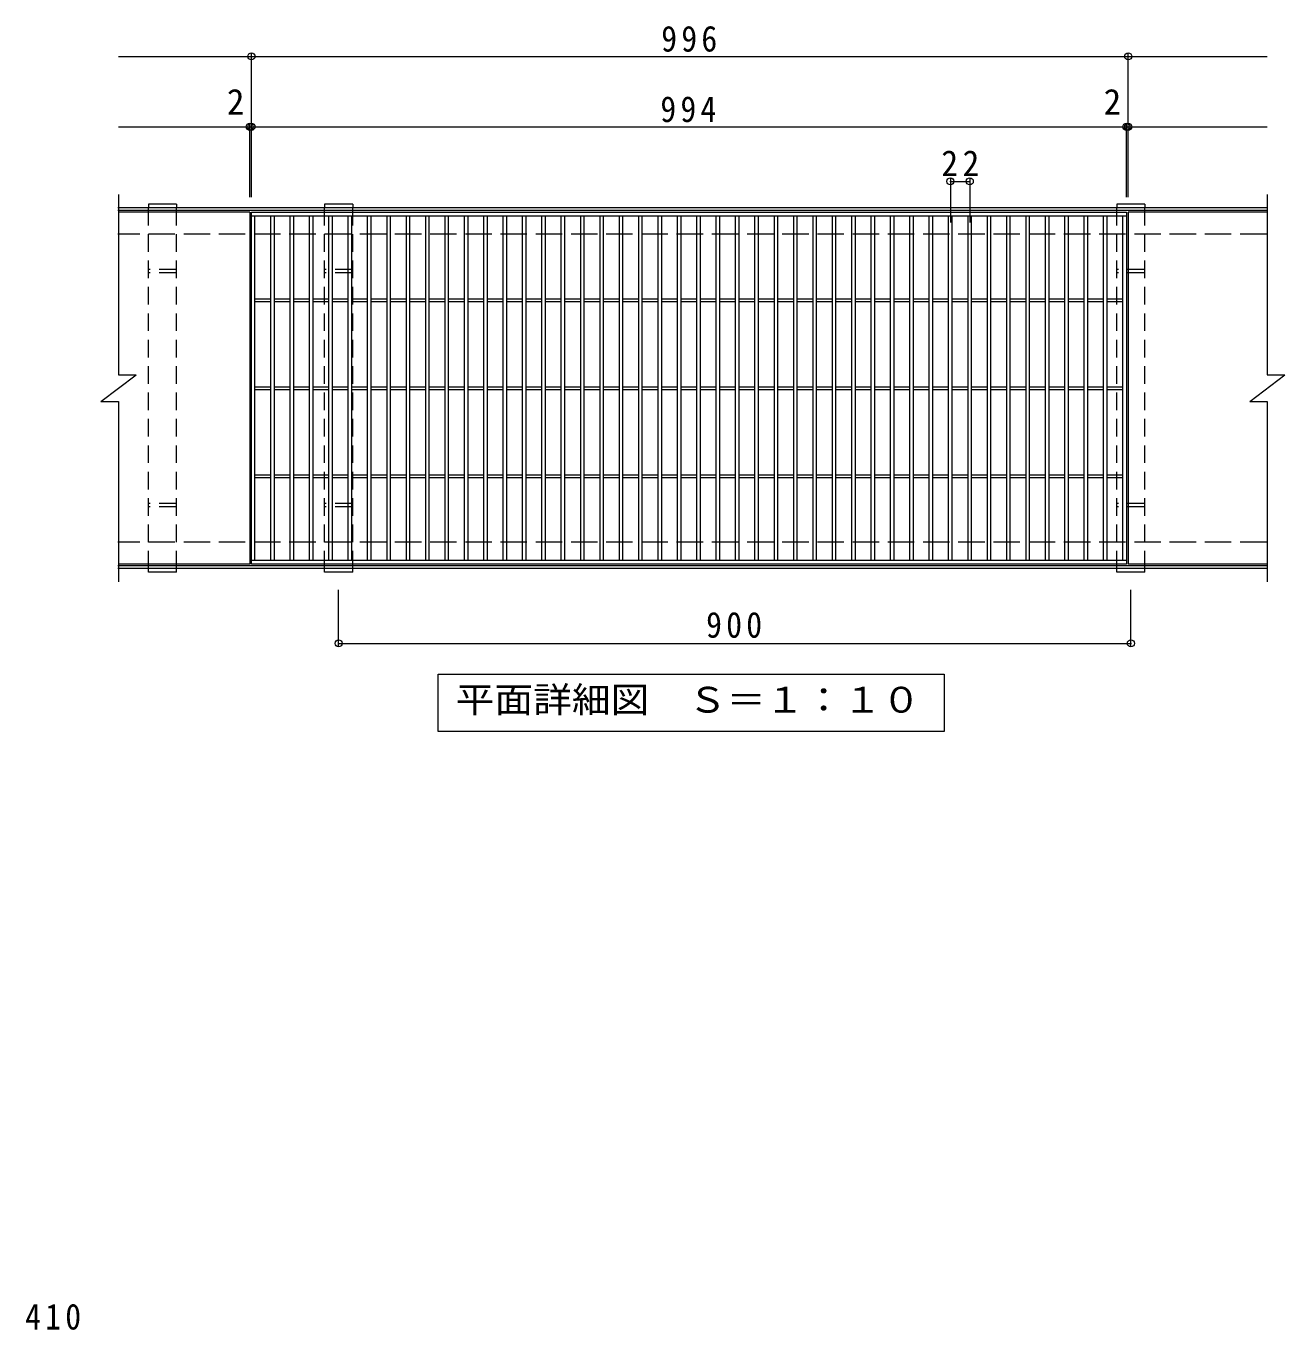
# Model space of a CAD drawing. Units: millimetres on the paper, enlarged 2 times, with parts at other scales. Extents: x -384 to 444, y -387 to 343.
# Drawn here: x -125.3 to 160.7, y 47.1 to 343.4 of the extents above; entities that cross this region are included whole.
import ezdxf
from ezdxf.enums import TextEntityAlignment as Align

# ---------------------------------------------------------------- set-up
doc = ezdxf.new("R2010")
doc.units = ezdxf.units.MM
doc.header["$LTSCALE"] = 2
doc.header["$PDMODE"] = 32
doc.header["$PDSIZE"] = 1.6
doc.linetypes.add('DASHED2', pattern=[3, 2, -1])
doc.linetypes.add('DASHED3', pattern=[4, 3, -1])
for name, color, linetype, lineweight in [('C-1', 2, 'Continuous', 9), ('C-2', 3, 'Continuous', 9), ('C-4', 7, 'Continuous', 9), ('C-5', 7, 'Continuous', 9), ('C-8', 3, 'DASHED2', 9), ('D-4', 7, 'Continuous', 9)]:
    doc.layers.add(name, color=color, linetype=linetype, lineweight=lineweight)
doc.styles.add('ＭＳ ゴシック', font='')
doc.styles.get('ＭＳ ゴシック').set_extended_font_data('MS Gothic')

msp = doc.modelspace()

# ---------------------------------------------------------------- linework, layer by layer
at = {"layer": 'C-1'}
for p, q in [((156.517, 302.14), (-104.483, 302.14)), ((156.517, 301.54), (-104.483, 301.54)), ((156.517, 220.74), (-104.483, 220.74)), ((156.517, 220.14), (-104.483, 220.14))]:
    msp.add_line(p, q, dxfattribs=at)
at = {"layer": 'C-1', "linetype": 'DASHED3'}
for p, q in [((156.517, 296.14), (-104.483, 296.14)), ((156.517, 226.14), (-104.483, 226.14))]:
    msp.add_line(p, q, dxfattribs=at)
at = {"layer": 'C-2'}
for p, q in [((-104.283, 305.14), (-104.283, 264.14)), ((156.717, 305.14), (156.717, 264.14)), ((-74.483, 301.14), (-104.283, 301.14)), ((-74.483, 301.14), (-74.483, 221.14)), ((-74.083, 301.14), (124.717, 301.14)), ((-74.083, 221.14), (-74.083, 301.14)), ((-74.083, 300.34), (124.717, 300.34)), ((-73.283, 221.94), (-73.283, 300.34)), ((-69.683, 221.94), (-69.683, 300.34)), ((-68.883, 221.94), (-68.883, 300.34)), ((-65.283, 221.94), (-65.283, 300.34)), ((-64.483, 221.94), (-64.483, 300.34)), ((-60.883, 221.94), (-60.883, 300.34)), ((-60.083, 221.94), (-60.083, 300.34)), ((-56.483, 221.94), (-56.483, 300.34)), ((-55.683, 221.94), (-55.683, 300.34)), ((-52.083, 221.94), (-52.083, 300.34)), ((-51.283, 221.94), (-51.283, 300.34)), ((-47.683, 221.94), (-47.683, 300.34)), ((-46.883, 221.94), (-46.883, 300.34)), ((-43.283, 221.94), (-43.283, 300.34)), ((-42.483, 221.94), (-42.483, 300.34)), ((-38.883, 221.94), (-38.883, 300.34)), ((-38.083, 221.94), (-38.083, 300.34)), ((-34.483, 221.94), (-34.483, 300.34)), ((-33.683, 221.94), (-33.683, 300.34)), ((-30.083, 221.94), (-30.083, 300.34)), ((-29.283, 221.94), (-29.283, 300.34)), ((-25.683, 221.94), (-25.683, 300.34)), ((-24.883, 221.94), (-24.883, 300.34)), ((-21.283, 221.94), (-21.283, 300.34)), ((-20.483, 221.94), (-20.483, 300.34)), ((-16.883, 221.94), (-16.883, 300.34)), ((-16.083, 221.94), (-16.083, 300.34)), ((-12.483, 221.94), (-12.483, 300.34)), ((-11.683, 221.94), (-11.683, 300.34)), ((-8.083, 221.94), (-8.083, 300.34)), ((-7.283, 221.94), (-7.283, 300.34)), ((-3.683, 221.94), (-3.683, 300.34)), ((-2.883, 221.94), (-2.883, 300.34)), ((0.717, 221.94), (0.717, 300.34)), ((1.517, 221.94), (1.517, 300.34)), ((5.117, 221.94), (5.117, 300.34)), ((5.917, 221.94), (5.917, 300.34)), ((9.517, 221.94), (9.517, 300.34)), ((10.317, 221.94), (10.317, 300.34)), ((13.917, 221.94), (13.917, 300.34)), ((14.717, 221.94), (14.717, 300.34)), ((18.317, 221.94), (18.317, 300.34)), ((19.117, 221.94), (19.117, 300.34)), ((22.717, 221.94), (22.717, 300.34)), ((23.517, 221.94), (23.517, 300.34)), ((27.117, 221.94), (27.117, 300.34)), ((27.917, 221.94), (27.917, 300.34)), ((31.517, 221.94), (31.517, 300.34)), ((32.317, 221.94), (32.317, 300.34)), ((35.917, 221.94), (35.917, 300.34)), ((36.717, 221.94), (36.717, 300.34)), ((40.317, 221.94), (40.317, 300.34)), ((41.117, 221.94), (41.117, 300.34)), ((44.717, 221.94), (44.717, 300.34)), ((45.517, 221.94), (45.517, 300.34)), ((49.117, 221.94), (49.117, 300.34)), ((49.917, 221.94), (49.917, 300.34)), ((53.517, 221.94), (53.517, 300.34)), ((54.317, 221.94), (54.317, 300.34)), ((57.917, 221.94), (57.917, 300.34)), ((58.717, 221.94), (58.717, 300.34)), ((62.317, 221.94), (62.317, 300.34)), ((63.117, 221.94), (63.117, 300.34)), ((66.717, 221.94), (66.717, 300.34)), ((67.517, 221.94), (67.517, 300.34)), ((71.117, 221.94), (71.117, 300.34)), ((71.917, 221.94), (71.917, 300.34)), ((75.517, 221.94), (75.517, 300.34)), ((76.317, 221.94), (76.317, 300.34)), ((79.917, 221.94), (79.917, 300.34)), ((80.717, 221.94), (80.717, 300.34)), ((84.317, 221.94), (84.317, 300.34)), ((85.117, 221.94), (85.117, 300.34)), ((88.717, 221.94), (88.717, 300.34)), ((89.517, 221.94), (89.517, 300.34)), ((93.117, 221.94), (93.117, 300.34)), ((93.917, 221.94), (93.917, 300.34)), ((97.517, 221.94), (97.517, 300.34)), ((98.317, 221.94), (98.317, 300.34)), ((101.917, 221.94), (101.917, 300.34)), ((102.717, 221.94), (102.717, 300.34)), ((106.317, 221.94), (106.317, 300.34)), ((107.117, 221.94), (107.117, 300.34)), ((110.717, 221.94), (110.717, 300.34)), ((111.517, 221.94), (111.517, 300.34)), ((115.117, 221.94), (115.117, 300.34)), ((115.917, 221.94), (115.917, 300.34)), ((119.517, 221.94), (119.517, 300.34)), ((120.317, 221.94), (120.317, 300.34)), ((123.917, 221.94), (123.917, 300.34)), ((124.717, 301.14), (124.717, 221.14)), ((125.117, 301.14), (125.117, 221.14)), ((156.717, 301.14), (125.117, 301.14)), ((-73.283, 281.44), (-69.683, 281.44)), ((-73.283, 280.84), (-69.683, 280.84)), ((-68.883, 281.44), (-65.283, 281.44)), ((-68.883, 280.84), (-65.283, 280.84)), ((-64.483, 281.44), (-60.883, 281.44)), ((-64.483, 280.84), (-60.883, 280.84)), ((-60.083, 281.44), (-56.483, 281.44)), ((-60.083, 280.84), (-56.483, 280.84)), ((-55.683, 281.44), (-52.083, 281.44)), ((-55.683, 280.84), (-52.083, 280.84)), ((-51.283, 281.44), (-47.683, 281.44)), ((-51.283, 280.84), (-47.683, 280.84)), ((-46.883, 281.44), (-43.283, 281.44)), ((-46.883, 280.84), (-43.283, 280.84)), ((-42.483, 281.44), (-38.883, 281.44)), ((-42.483, 280.84), (-38.883, 280.84)), ((-38.083, 281.44), (-34.483, 281.44)), ((-38.083, 280.84), (-34.483, 280.84)), ((-33.683, 281.44), (-30.083, 281.44)), ((-33.683, 280.84), (-30.083, 280.84)), ((-29.283, 281.44), (-25.683, 281.44)), ((-29.283, 280.84), (-25.683, 280.84)), ((-24.883, 281.44), (-21.283, 281.44)), ((-24.883, 280.84), (-21.283, 280.84)), ((-20.483, 281.44), (-16.883, 281.44)), ((-20.483, 280.84), (-16.883, 280.84)), ((-16.083, 281.44), (-12.483, 281.44)), ((-16.083, 280.84), (-12.483, 280.84)), ((-11.683, 281.44), (-8.083, 281.44)), ((-11.683, 280.84), (-8.083, 280.84)), ((-7.283, 281.44), (-3.683, 281.44)), ((-7.283, 280.84), (-3.683, 280.84)), ((-2.883, 281.44), (0.717, 281.44)), ((-2.883, 280.84), (0.717, 280.84)), ((1.517, 281.44), (5.117, 281.44)), ((1.517, 280.84), (5.117, 280.84)), ((5.917, 281.44), (9.517, 281.44)), ((5.917, 280.84), (9.517, 280.84)), ((10.317, 281.44), (13.917, 281.44)), ((10.317, 280.84), (13.917, 280.84)), ((14.717, 281.44), (18.317, 281.44)), ((14.717, 280.84), (18.317, 280.84)), ((19.117, 281.44), (22.717, 281.44)), ((19.117, 280.84), (22.717, 280.84)), ((23.517, 281.44), (27.117, 281.44)), ((23.517, 280.84), (27.117, 280.84)), ((27.917, 281.44), (31.517, 281.44)), ((27.917, 280.84), (31.517, 280.84)), ((32.317, 281.44), (35.917, 281.44)), ((32.317, 280.84), (35.917, 280.84)), ((36.717, 281.44), (40.317, 281.44)), ((36.717, 280.84), (40.317, 280.84)), ((41.117, 281.44), (44.717, 281.44)), ((41.117, 280.84), (44.717, 280.84)), ((45.517, 281.44), (49.117, 281.44)), ((45.517, 280.84), (49.117, 280.84)), ((49.917, 281.44), (53.517, 281.44)), ((49.917, 280.84), (53.517, 280.84)), ((54.317, 281.44), (57.917, 281.44)), ((54.317, 280.84), (57.917, 280.84)), ((58.717, 281.44), (62.317, 281.44)), ((58.717, 280.84), (62.317, 280.84)), ((63.117, 281.44), (66.717, 281.44)), ((63.117, 280.84), (66.717, 280.84)), ((67.517, 281.44), (71.117, 281.44)), ((67.517, 280.84), (71.117, 280.84)), ((71.917, 281.44), (75.517, 281.44)), ((71.917, 280.84), (75.517, 280.84)), ((76.317, 281.44), (79.917, 281.44)), ((76.317, 280.84), (79.917, 280.84)), ((80.717, 281.44), (84.317, 281.44)), ((80.717, 280.84), (84.317, 280.84)), ((85.117, 281.44), (88.717, 281.44)), ((85.117, 280.84), (88.717, 280.84)), ((89.517, 281.44), (93.117, 281.44)), ((89.517, 280.84), (93.117, 280.84)), ((93.917, 281.44), (97.517, 281.44)), ((93.917, 280.84), (97.517, 280.84)), ((98.317, 281.44), (101.917, 281.44)), ((98.317, 280.84), (101.917, 280.84)), ((102.717, 281.44), (106.317, 281.44)), ((102.717, 280.84), (106.317, 280.84)), ((107.117, 281.44), (110.717, 281.44)), ((107.117, 280.84), (110.717, 280.84)), ((111.517, 281.44), (115.117, 281.44)), ((111.517, 280.84), (115.117, 280.84)), ((115.917, 281.44), (119.517, 281.44)), ((115.917, 280.84), (119.517, 280.84)), ((120.317, 281.44), (123.917, 281.44)), ((120.317, 280.84), (123.917, 280.84)), ((-108.283, 258.14), (-100.283, 264.14)), ((-104.283, 264.14), (-100.283, 264.14)), ((152.717, 258.14), (160.717, 264.14)), ((156.717, 264.14), (160.717, 264.14)), ((-73.283, 261.44), (-69.683, 261.44)), ((-73.283, 260.84), (-69.683, 260.84)), ((-68.883, 261.44), (-65.283, 261.44)), ((-68.883, 260.84), (-65.283, 260.84)), ((-64.483, 261.44), (-60.883, 261.44)), ((-64.483, 260.84), (-60.883, 260.84)), ((-60.083, 261.44), (-56.483, 261.44)), ((-60.083, 260.84), (-56.483, 260.84)), ((-55.683, 261.44), (-52.083, 261.44)), ((-55.683, 260.84), (-52.083, 260.84)), ((-51.283, 261.44), (-47.683, 261.44)), ((-51.283, 260.84), (-47.683, 260.84)), ((-46.883, 261.44), (-43.283, 261.44)), ((-46.883, 260.84), (-43.283, 260.84)), ((-42.483, 261.44), (-38.883, 261.44)), ((-42.483, 260.84), (-38.883, 260.84)), ((-38.083, 261.44), (-34.483, 261.44)), ((-38.083, 260.84), (-34.483, 260.84)), ((-33.683, 261.44), (-30.083, 261.44)), ((-33.683, 260.84), (-30.083, 260.84)), ((-29.283, 261.44), (-25.683, 261.44)), ((-29.283, 260.84), (-25.683, 260.84)), ((-24.883, 261.44), (-21.283, 261.44)), ((-24.883, 260.84), (-21.283, 260.84)), ((-20.483, 261.44), (-16.883, 261.44)), ((-20.483, 260.84), (-16.883, 260.84)), ((-16.083, 261.44), (-12.483, 261.44)), ((-16.083, 260.84), (-12.483, 260.84)), ((-11.683, 261.44), (-8.083, 261.44)), ((-11.683, 260.84), (-8.083, 260.84)), ((-7.283, 261.44), (-3.683, 261.44)), ((-7.283, 260.84), (-3.683, 260.84)), ((-2.883, 261.44), (0.717, 261.44)), ((-2.883, 260.84), (0.717, 260.84)), ((1.517, 261.44), (5.117, 261.44)), ((1.517, 260.84), (5.117, 260.84)), ((5.917, 261.44), (9.517, 261.44)), ((5.917, 260.84), (9.517, 260.84)), ((10.317, 261.44), (13.917, 261.44)), ((10.317, 260.84), (13.917, 260.84)), ((14.717, 261.44), (18.317, 261.44)), ((14.717, 260.84), (18.317, 260.84)), ((19.117, 261.44), (22.717, 261.44)), ((19.117, 260.84), (22.717, 260.84)), ((23.517, 261.44), (27.117, 261.44)), ((23.517, 260.84), (27.117, 260.84)), ((27.917, 261.44), (31.517, 261.44)), ((27.917, 260.84), (31.517, 260.84)), ((32.317, 261.44), (35.917, 261.44)), ((32.317, 260.84), (35.917, 260.84)), ((36.717, 261.44), (40.317, 261.44)), ((36.717, 260.84), (40.317, 260.84)), ((41.117, 261.44), (44.717, 261.44)), ((41.117, 260.84), (44.717, 260.84)), ((45.517, 261.44), (49.117, 261.44)), ((45.517, 260.84), (49.117, 260.84)), ((49.917, 261.44), (53.517, 261.44)), ((49.917, 260.84), (53.517, 260.84)), ((54.317, 261.44), (57.917, 261.44)), ((54.317, 260.84), (57.917, 260.84)), ((58.717, 261.44), (62.317, 261.44)), ((58.717, 260.84), (62.317, 260.84)), ((63.117, 261.44), (66.717, 261.44)), ((63.117, 260.84), (66.717, 260.84)), ((67.517, 261.44), (71.117, 261.44)), ((67.517, 260.84), (71.117, 260.84)), ((71.917, 261.44), (75.517, 261.44)), ((71.917, 260.84), (75.517, 260.84)), ((76.317, 261.44), (79.917, 261.44)), ((76.317, 260.84), (79.917, 260.84)), ((80.717, 261.44), (84.317, 261.44)), ((80.717, 260.84), (84.317, 260.84)), ((85.117, 261.44), (88.717, 261.44)), ((85.117, 260.84), (88.717, 260.84)), ((89.517, 261.44), (93.117, 261.44)), ((89.517, 260.84), (93.117, 260.84)), ((93.917, 261.44), (97.517, 261.44)), ((93.917, 260.84), (97.517, 260.84)), ((98.317, 261.44), (101.917, 261.44)), ((98.317, 260.84), (101.917, 260.84)), ((102.717, 261.44), (106.317, 261.44)), ((102.717, 260.84), (106.317, 260.84)), ((107.117, 261.44), (110.717, 261.44)), ((107.117, 260.84), (110.717, 260.84)), ((111.517, 261.44), (115.117, 261.44)), ((111.517, 260.84), (115.117, 260.84)), ((115.917, 261.44), (119.517, 261.44)), ((115.917, 260.84), (119.517, 260.84)), ((120.317, 261.44), (123.917, 261.44)), ((120.317, 260.84), (123.917, 260.84)), ((-108.283, 258.14), (-104.283, 258.14)), ((-104.283, 258.14), (-104.283, 217.14)), ((152.717, 258.14), (156.717, 258.14)), ((156.717, 258.14), (156.717, 217.14)), ((-73.283, 241.44), (-69.683, 241.44)), ((-73.283, 240.84), (-69.683, 240.84)), ((-68.883, 241.44), (-65.283, 241.44)), ((-68.883, 240.84), (-65.283, 240.84)), ((-64.483, 241.44), (-60.883, 241.44)), ((-64.483, 240.84), (-60.883, 240.84)), ((-60.083, 241.44), (-56.483, 241.44)), ((-60.083, 240.84), (-56.483, 240.84)), ((-55.683, 241.44), (-52.083, 241.44)), ((-55.683, 240.84), (-52.083, 240.84)), ((-51.283, 241.44), (-47.683, 241.44)), ((-51.283, 240.84), (-47.683, 240.84)), ((-46.883, 241.44), (-43.283, 241.44)), ((-46.883, 240.84), (-43.283, 240.84)), ((-42.483, 241.44), (-38.883, 241.44)), ((-42.483, 240.84), (-38.883, 240.84)), ((-38.083, 241.44), (-34.483, 241.44)), ((-38.083, 240.84), (-34.483, 240.84)), ((-33.683, 241.44), (-30.083, 241.44)), ((-33.683, 240.84), (-30.083, 240.84)), ((-29.283, 241.44), (-25.683, 241.44)), ((-29.283, 240.84), (-25.683, 240.84)), ((-24.883, 241.44), (-21.283, 241.44)), ((-24.883, 240.84), (-21.283, 240.84)), ((-20.483, 241.44), (-16.883, 241.44)), ((-20.483, 240.84), (-16.883, 240.84)), ((-16.083, 241.44), (-12.483, 241.44)), ((-16.083, 240.84), (-12.483, 240.84)), ((-11.683, 241.44), (-8.083, 241.44)), ((-11.683, 240.84), (-8.083, 240.84)), ((-7.283, 241.44), (-3.683, 241.44)), ((-7.283, 240.84), (-3.683, 240.84)), ((-2.883, 241.44), (0.717, 241.44)), ((-2.883, 240.84), (0.717, 240.84)), ((1.517, 241.44), (5.117, 241.44)), ((1.517, 240.84), (5.117, 240.84)), ((5.917, 241.44), (9.517, 241.44)), ((5.917, 240.84), (9.517, 240.84)), ((10.317, 241.44), (13.917, 241.44)), ((10.317, 240.84), (13.917, 240.84)), ((14.717, 241.44), (18.317, 241.44)), ((14.717, 240.84), (18.317, 240.84)), ((19.117, 241.44), (22.717, 241.44)), ((19.117, 240.84), (22.717, 240.84)), ((23.517, 241.44), (27.117, 241.44)), ((23.517, 240.84), (27.117, 240.84)), ((27.917, 241.44), (31.517, 241.44)), ((27.917, 240.84), (31.517, 240.84)), ((32.317, 241.44), (35.917, 241.44)), ((32.317, 240.84), (35.917, 240.84)), ((36.717, 241.44), (40.317, 241.44)), ((36.717, 240.84), (40.317, 240.84)), ((41.117, 241.44), (44.717, 241.44)), ((41.117, 240.84), (44.717, 240.84)), ((45.517, 241.44), (49.117, 241.44)), ((45.517, 240.84), (49.117, 240.84)), ((49.917, 241.44), (53.517, 241.44)), ((49.917, 240.84), (53.517, 240.84)), ((54.317, 241.44), (57.917, 241.44)), ((54.317, 240.84), (57.917, 240.84)), ((58.717, 241.44), (62.317, 241.44)), ((58.717, 240.84), (62.317, 240.84)), ((63.117, 241.44), (66.717, 241.44)), ((63.117, 240.84), (66.717, 240.84)), ((67.517, 241.44), (71.117, 241.44)), ((67.517, 240.84), (71.117, 240.84)), ((71.917, 241.44), (75.517, 241.44)), ((71.917, 240.84), (75.517, 240.84)), ((76.317, 241.44), (79.917, 241.44)), ((76.317, 240.84), (79.917, 240.84)), ((80.717, 241.44), (84.317, 241.44)), ((80.717, 240.84), (84.317, 240.84)), ((85.117, 241.44), (88.717, 241.44)), ((85.117, 240.84), (88.717, 240.84)), ((89.517, 241.44), (93.117, 241.44)), ((89.517, 240.84), (93.117, 240.84)), ((93.917, 241.44), (97.517, 241.44)), ((93.917, 240.84), (97.517, 240.84)), ((98.317, 241.44), (101.917, 241.44)), ((98.317, 240.84), (101.917, 240.84)), ((102.717, 241.44), (106.317, 241.44)), ((102.717, 240.84), (106.317, 240.84)), ((107.117, 241.44), (110.717, 241.44)), ((107.117, 240.84), (110.717, 240.84)), ((111.517, 241.44), (115.117, 241.44)), ((111.517, 240.84), (115.117, 240.84)), ((115.917, 241.44), (119.517, 241.44)), ((115.917, 240.84), (119.517, 240.84)), ((120.317, 241.44), (123.917, 241.44)), ((120.317, 240.84), (123.917, 240.84)), ((-74.483, 221.14), (-104.283, 221.14)), ((124.717, 221.94), (-74.083, 221.94)), ((124.717, 221.14), (-74.083, 221.14)), ((156.717, 221.14), (125.117, 221.14))]:
    msp.add_line(p, q, dxfattribs=at)
at = {"layer": 'C-4'}
for p, q in [((-104.283, 336.54), (156.717, 336.54)), ((-74.083, 304.54), (-74.083, 337.14)), ((125.117, 304.54), (125.117, 337.14)), ((-104.283, 320.54), (156.717, 320.54)), ((-74.483, 304.54), (-74.483, 321.14)), ((124.717, 304.54), (124.717, 321.14)), ((84.717, 308.74), (84.717, 298.823)), ((89.117, 308.74), (89.117, 298.823)), ((84.717, 308.14), (89.117, 308.14)), ((-54.283, 202.54), (-54.283, 215.34)), ((125.717, 202.54), (125.717, 215.34)), ((-54.283, 203.14), (125.717, 203.14))]:
    msp.add_line(p, q, dxfattribs=at)
for p in [(-74.083, 336.54), (125.117, 336.54), (-74.483, 320.54), (-74.083, 320.54), (124.717, 320.54), (125.117, 320.54), (84.717, 308.14), (89.117, 308.14), (-54.283, 203.14), (125.717, 203.14)]:
    msp.add_point(p, dxfattribs=at)
at = {"layer": 'C-5'}
msp.add_lwpolyline([(-31.683, 183.14), (-31.683, 196.14), (83.317, 196.14), (83.317, 183.14)], close=True, dxfattribs=at)
at = {"layer": 'C-8', "linetype": 'Continuous'}
for p, q in [((-91.083, 302.94), (-97.483, 302.94)), ((-97.483, 302.94), (-97.483, 302.14)), ((-91.083, 302.94), (-91.083, 302.14)), ((-51.083, 302.94), (-57.483, 302.94)), ((-57.483, 302.94), (-57.483, 302.14)), ((-51.083, 302.94), (-51.083, 302.14)), ((128.917, 302.94), (122.517, 302.94)), ((122.517, 302.94), (122.517, 302.14)), ((128.917, 302.94), (128.917, 302.14)), ((-97.483, 219.34), (-97.483, 220.14)), ((-91.083, 219.34), (-97.483, 219.34)), ((-91.083, 219.34), (-91.083, 220.14)), ((-57.483, 219.34), (-57.483, 220.14)), ((-51.083, 219.34), (-57.483, 219.34)), ((-51.083, 219.34), (-51.083, 220.14)), ((122.517, 219.34), (122.517, 220.14)), ((128.917, 219.34), (122.517, 219.34)), ((128.917, 219.34), (128.917, 220.14))]:
    msp.add_line(p, q, dxfattribs=at)
at = {"layer": 'C-8'}
for p, q in [((-91.083, 302.14), (-97.483, 302.14)), ((-97.483, 220.14), (-97.483, 302.14)), ((-91.083, 220.14), (-91.083, 302.14)), ((-51.083, 302.14), (-57.483, 302.14)), ((-57.483, 220.14), (-57.483, 302.14)), ((-51.083, 220.14), (-51.083, 302.14)), ((128.917, 302.14), (122.517, 302.14)), ((122.517, 220.14), (122.517, 302.14)), ((128.917, 220.14), (128.917, 302.14)), ((-91.083, 288.14), (-97.483, 288.14)), ((-51.083, 288.14), (-57.483, 288.14)), ((128.917, 288.14), (122.517, 288.14)), ((-91.083, 287.34), (-97.483, 287.34)), ((-51.083, 287.34), (-57.483, 287.34)), ((128.917, 287.34), (122.517, 287.34)), ((-91.083, 234.94), (-97.483, 234.94)), ((-91.083, 234.14), (-97.483, 234.14)), ((-51.083, 234.94), (-57.483, 234.94)), ((-51.083, 234.14), (-57.483, 234.14)), ((128.917, 234.94), (122.517, 234.94)), ((128.917, 234.14), (122.517, 234.14)), ((-91.083, 220.14), (-97.483, 220.14)), ((-51.083, 220.14), (-57.483, 220.14)), ((128.917, 220.14), (122.517, 220.14))]:
    msp.add_line(p, q, dxfattribs=at)

# ---------------------------------------------------------------- texts
at = {"layer": 'C-4', "color": 2, "style": 'ＭＳ ゴシック'}
for p in [(-79.675, 321.54), (119.525, 321.54)]:
    msp.add_text('2', height=5.865, dxfattribs=at).set_placement(p, align=Align.BOTTOM_LEFT)
at = {"layer": 'C-4', "color": 2, "char_height": 5.865, "attachment_point": 7, "style": 'ＭＳ ゴシック'}
for s, insert in [('\\T1.27;\\W0.9;996', (19.017, 337.54)), ('\\T1.27;\\W0.9;994', (18.817, 321.54)), ('\\T1.27;\\W0.95;22', (82.667, 309.34)), ('\\T1.27;\\W0.9;900', (29.217, 204.34))]:
    msp.add_mtext(s, dxfattribs=dict(at, insert=insert))
at = {"layer": 'C-5', "color": 2, "style": 'ＭＳ ゴシック', "width": 1.1}
msp.add_text('平面詳細図\u3000Ｓ＝１：１０', height=5.865, dxfattribs=at).set_placement((-27.683, 185.64), align=Align.BOTTOM_LEFT)
at = {"layer": 'D-4', "color": 2, "insert": (-125.506, 47.107), "char_height": 5.865, "attachment_point": 7, "style": 'ＭＳ ゴシック'}
msp.add_mtext('\\T1.27;\\W0.9;410', dxfattribs=at)

doc.saveas('drawing.dxf')
